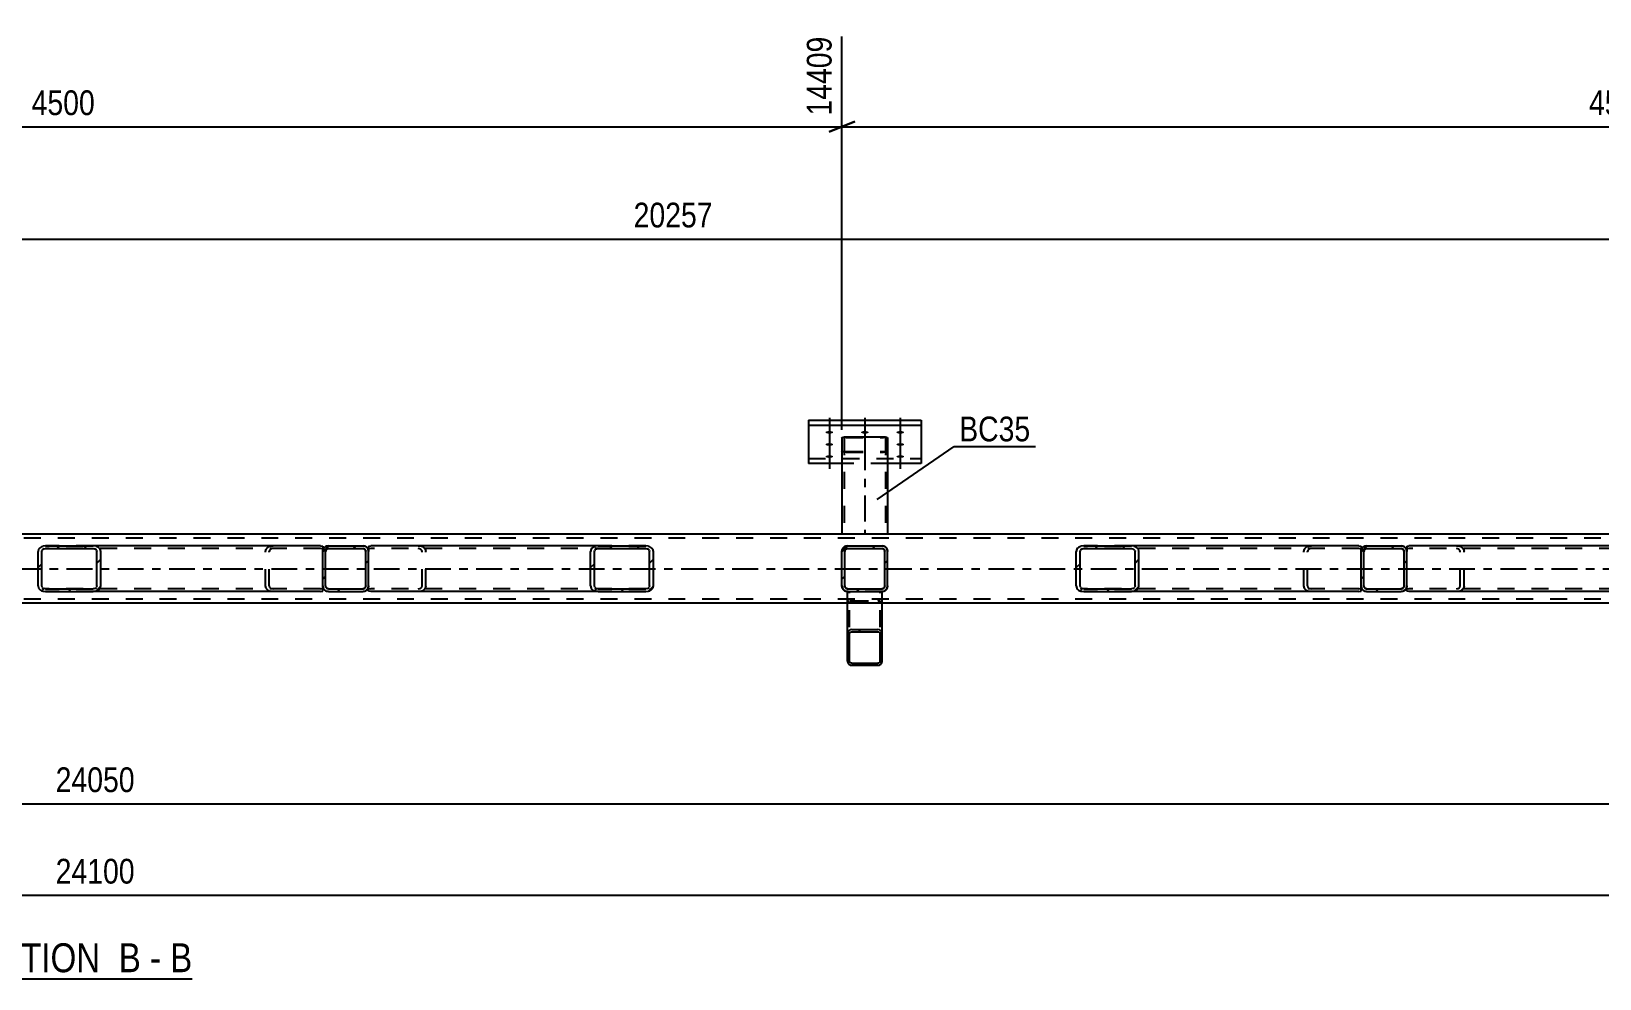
# Model space of a CAD drawing. Header units: millimetres. Extents: x -400 to 789, y -648 to 193.
# Drawn here: x 164.6 to 345.9, y -292.8 to -183.2 of the extents above; entities that cross this region are included whole.
import ezdxf

# ---------------------------------------------------------------- set-up
doc = ezdxf.new("R2010")
doc.units = ezdxf.units.MM
doc.linetypes.add('DXK_LINE_DOT2', pattern=[3.9198, 1.9599, -1.9599])
doc.linetypes.add('DXK_LINE_DOT3', pattern=[5.9187, 2.979, -0.9799, 0.9799, -0.9799])
doc.styles.add('Arial Narrow', font='ARIALN.TTF', dxfattribs={"height": 0.2})

# ---------------------------------------------------------------- blocks, each defined once
blk = doc.blocks.new('Unknown-392021936-13 - 4046')
at = {"color": 6, "linetype": 'Continuous'}
blk.add_line((155.56, -292.77), (183.2, -292.77), dxfattribs=at)
at = {"color": 0, "linetype": 'Continuous'}
for points in [[(173.66, -292.02), (173.66, -288.52), (155.56, -288.52), (155.56, -292.02)], [(177.27, -292.02), (177.27, -288.52), (174.71, -288.52), (174.71, -292.02)], [(179.6, -292.02), (179.6, -288.52), (178.32, -288.52), (178.32, -292.02)], [(183.2, -292.02), (183.2, -288.52), (180.65, -288.52), (180.65, -292.02)]]:
    blk.add_wipeout(points, dxfattribs=at)
at = {"color": 7, "linetype": 'Continuous', "style": 'Arial Narrow'}
for s, p in [('SECTION ', (155.56, -292.02)), ('B', (174.71, -292.02)), ('B', (180.65, -292.02)), ('-', (178.32, -292.02))]:
    blk.add_text(s, height=3.34, dxfattribs=at).set_placement(p)
blk = doc.blocks.new('Part-392021936-4125 - 4046')
at = {"color": 2, "linetype": 'Continuous'}
for p, q in [((639.13, -241.35), (-287.06, -241.35)), ((258.94, -249.35), (82.94, -249.35)), ((438.94, -249.35), (262.94, -249.35))]:
    blk.add_line(p, q, dxfattribs=at)
at = {"color": 7, "linetype": 'DXK_LINE_DOT2'}
for p, q in [((643.93, -241.83), (-287.06, -241.83)), ((643.93, -248.87), (-287.06, -248.87)), ((643.93, -249.35), (-161.06, -249.35)), ((262.94, -249.35), (258.94, -249.35))]:
    blk.add_line(p, q, dxfattribs=at)
at = {"color": 7, "linetype": 'DXK_LINE_DOT3'}
blk.add_line((-287.06, -245.35), (643.93, -245.35), dxfattribs=at)
blk = doc.blocks.new('Part-392021936-4063 - 4046')
at = {"linetype": 'Continuous'}
h = blk.add_hatch(dxfattribs=at)
h.set_pattern_fill('', scale=0.7, style=0, pattern_type=0)
h.set_pattern_definition([(45, (292.0821, -247.9456), (-1.57154, 1.57154), [])])
h.paths.add_polyline_path([(291.75, -247.99), (292.08, -247.95), (292.37, -247.81), (292.56, -247.6), (292.62, -247.35), (292.62, -243.35), (292.56, -243.11), (292.37, -242.9), (292.08, -242.76), (291.75, -242.71), (286.25, -242.71), (285.92, -242.76), (285.63, -242.9), (285.44, -243.11), (285.38, -243.35), (285.38, -247.35), (285.44, -247.6), (285.63, -247.81), (285.92, -247.95), (286.25, -247.99)])
h.paths.add_polyline_path([(286.09, -247.65), (285.94, -247.58), (285.85, -247.48), (285.82, -247.35), (285.82, -243.35), (285.85, -243.23), (285.94, -243.13), (286.09, -243.06), (286.25, -243.03), (291.75, -243.03), (291.91, -243.06), (292.06, -243.13), (292.15, -243.23), (292.19, -243.35), (292.19, -247.35), (292.15, -247.48), (292.06, -247.58), (291.91, -247.65), (291.75, -247.67), (286.25, -247.67)])
at = {"color": 2, "linetype": 'Continuous'}
for p, q in [((286.25, -242.71), (285.92, -242.76)), ((286.25, -242.71), (291.75, -242.71)), ((318.04, -242.71), (291.75, -242.71)), ((292.08, -242.76), (291.75, -242.71)), ((318.04, -242.71), (318.3, -242.75)), ((318.3, -242.75), (318.3, -242.76)), ((318.3, -242.76), (318.3, -242.9)), ((285.44, -243.11), (285.38, -243.35)), ((285.38, -247.35), (285.38, -243.35)), ((285.82, -243.35), (285.85, -243.23)), ((285.82, -247.35), (285.82, -243.35)), ((286.09, -243.06), (286.25, -243.03)), ((286.25, -243.03), (291.75, -243.03)), ((291.75, -243.03), (291.91, -243.06)), ((292.15, -243.23), (292.19, -243.35)), ((292.19, -247.35), (292.19, -243.35)), ((292.62, -243.35), (292.56, -243.11)), ((292.62, -247.35), (292.62, -243.35)), ((318.3, -242.9), (318.3, -243.35)), ((285.38, -247.35), (285.44, -247.6)), ((285.85, -247.48), (285.82, -247.35)), ((285.92, -247.95), (286.25, -247.99)), ((286.25, -247.67), (286.09, -247.65)), ((286.25, -247.67), (291.75, -247.67)), ((286.25, -247.99), (291.75, -247.99)), ((291.91, -247.65), (291.75, -247.67)), ((291.75, -247.99), (292.08, -247.95)), ((318.04, -247.99), (291.75, -247.99)), ((292.19, -247.35), (292.15, -247.48)), ((292.56, -247.6), (292.62, -247.35)), ((318.04, -247.99), (318.3, -247.96)), ((318.3, -247.96), (318.3, -247.35))]:
    blk.add_line(p, q, dxfattribs=at)
at = {"color": 7, "linetype": 'DXK_LINE_DOT2'}
for p, q in [((291.75, -242.71), (286.25, -242.71)), ((312.21, -242.76), (312.55, -242.71)), ((318.3, -242.75), (318.3, -242.75)), ((318.04, -243.03), (286.25, -243.03)), ((311.67, -243.35), (311.74, -243.11)), ((311.67, -247.35), (311.67, -243.35)), ((312.14, -243.23), (312.11, -243.35)), ((312.11, -247.35), (312.11, -243.35)), ((312.55, -243.03), (312.38, -243.06)), ((318.21, -243.06), (318.04, -243.03)), ((318.3, -243.1), (318.21, -243.06)), ((318.3, -242.9), (318.3, -243.1)), ((318.3, -247.35), (318.3, -243.11)), ((318.04, -247.67), (286.25, -247.67)), ((291.75, -247.99), (286.25, -247.99)), ((311.74, -247.6), (311.67, -247.35)), ((312.11, -247.35), (312.14, -247.48)), ((312.55, -247.99), (312.21, -247.95)), ((312.38, -247.65), (312.55, -247.67)), ((318.04, -247.67), (318.21, -247.65)), ((318.21, -247.65), (318.3, -247.61))]:
    blk.add_line(p, q, dxfattribs=at)
at = {"color": 2, "linetype": 'Continuous'}
for centre, radius, start, end in [((286.12, -243.54), 0.802, 104.5548, 147.5897), ((291.88, -243.54), 0.802, 32.4103, 75.4452), ((286.19, -243.45), 0.401, 104.5548, 147.5897), ((291.81, -243.45), 0.401, 32.4103, 75.4452), ((286.12, -247.17), 0.802, 212.4103, 255.4452), ((286.19, -247.26), 0.401, 212.4103, 255.4452), ((291.81, -247.26), 0.401, 284.5548, 327.5897), ((291.88, -247.17), 0.802, 284.5548, 327.5897)]:
    blk.add_arc(centre, radius, start, end, dxfattribs=at)
at = {"color": 7, "linetype": 'DXK_LINE_DOT2'}
for centre, radius, start, end in [((312.41, -243.54), 0.802, 104.5548, 147.5897), ((312.48, -243.45), 0.401, 104.5548, 147.5897), ((312.41, -247.17), 0.802, 212.4103, 255.4452), ((312.48, -247.26), 0.401, 212.4103, 255.4452)]:
    blk.add_arc(centre, radius, start, end, dxfattribs=at)
blk = doc.blocks.new('Part-392021936-4060 - 4046')
at = {"color": 2, "linetype": 'Continuous'}
for p, q in [((254.44, -228.16), (267.44, -228.16)), ((254.44, -228.16), (254.44, -233.2)), ((267.44, -228.16), (267.44, -233.2)), ((254.44, -228.76), (267.44, -228.76)), ((258.3, -233.2), (254.44, -233.2)), ((267.44, -233.2), (263.58, -233.2))]:
    blk.add_line(p, q, dxfattribs=at)
at = {"color": 7, "linetype": 'DXK_LINE_DOT2'}
for p, q in [((254.44, -232.6), (267.44, -232.6)), ((263.58, -233.2), (258.3, -233.2))]:
    blk.add_line(p, q, dxfattribs=at)
blk = doc.blocks.new('Part-392021936-4065 - 4046')
at = {"linetype": 'Continuous'}
h = blk.add_hatch(dxfattribs=at)
h.set_pattern_fill('', scale=0.7, style=0, pattern_type=0)
h.set_pattern_definition([(45, (172.083, -247.9456), (-1.57154, 1.57154), [])])
h.paths.add_polyline_path([(171.75, -247.99), (172.08, -247.95), (172.37, -247.81), (172.56, -247.6), (172.63, -247.35), (172.63, -243.35), (172.56, -243.11), (172.37, -242.9), (172.08, -242.76), (171.75, -242.71), (166.26, -242.71), (165.92, -242.76), (165.63, -242.9), (165.44, -243.11), (165.38, -243.35), (165.38, -247.35), (165.44, -247.6), (165.63, -247.81), (165.92, -247.95), (166.26, -247.99)])
h.paths.add_polyline_path([(166.09, -247.65), (165.95, -247.58), (165.85, -247.48), (165.82, -247.35), (165.82, -243.35), (165.85, -243.23), (165.95, -243.13), (166.09, -243.06), (166.26, -243.03), (171.75, -243.03), (171.91, -243.06), (172.06, -243.13), (172.15, -243.23), (172.19, -243.35), (172.19, -247.35), (172.15, -247.48), (172.06, -247.58), (171.91, -247.65), (171.75, -247.67), (166.26, -247.67)])
at = {"color": 2, "linetype": 'Continuous'}
for p, q in [((166.26, -242.71), (165.92, -242.76)), ((166.26, -242.71), (171.75, -242.71)), ((198.04, -242.71), (171.75, -242.71)), ((172.08, -242.76), (171.75, -242.71)), ((198.04, -242.71), (198.3, -242.75)), ((198.3, -242.75), (198.3, -242.76)), ((198.3, -242.76), (198.3, -242.9)), ((165.44, -243.11), (165.38, -243.35)), ((165.38, -247.35), (165.38, -243.35)), ((165.82, -243.35), (165.85, -243.23)), ((165.82, -247.35), (165.82, -243.35)), ((166.09, -243.06), (166.26, -243.03)), ((166.26, -243.03), (171.75, -243.03)), ((171.75, -243.03), (171.91, -243.06)), ((172.15, -243.23), (172.19, -243.35)), ((172.19, -247.35), (172.19, -243.35)), ((172.63, -243.35), (172.56, -243.11)), ((172.63, -247.35), (172.63, -243.35)), ((198.3, -242.9), (198.3, -243.35)), ((165.38, -247.35), (165.44, -247.6)), ((165.85, -247.48), (165.82, -247.35)), ((165.92, -247.95), (166.26, -247.99)), ((166.26, -247.67), (166.09, -247.65)), ((166.26, -247.67), (171.75, -247.67)), ((166.26, -247.99), (171.75, -247.99)), ((171.91, -247.65), (171.75, -247.67)), ((171.75, -247.99), (172.08, -247.95)), ((198.04, -247.99), (171.75, -247.99)), ((172.19, -247.35), (172.15, -247.48)), ((172.56, -247.6), (172.63, -247.35)), ((198.04, -247.99), (198.3, -247.96)), ((198.3, -247.96), (198.3, -247.35))]:
    blk.add_line(p, q, dxfattribs=at)
at = {"color": 7, "linetype": 'DXK_LINE_DOT2'}
for p, q in [((171.75, -242.71), (166.26, -242.71)), ((192.21, -242.76), (192.55, -242.71)), ((198.3, -242.75), (198.3, -242.75)), ((198.04, -243.03), (166.26, -243.03)), ((191.67, -243.35), (191.74, -243.11)), ((191.67, -247.35), (191.67, -243.35)), ((192.14, -243.23), (192.11, -243.35)), ((192.11, -247.35), (192.11, -243.35)), ((192.55, -243.03), (192.38, -243.06)), ((198.21, -243.06), (198.04, -243.03)), ((198.3, -243.1), (198.21, -243.06)), ((198.3, -242.9), (198.3, -243.1)), ((198.3, -247.35), (198.3, -243.11)), ((198.04, -247.67), (166.26, -247.67)), ((171.75, -247.99), (166.26, -247.99)), ((191.74, -247.6), (191.67, -247.35)), ((192.11, -247.35), (192.14, -247.48)), ((192.55, -247.99), (192.21, -247.95)), ((192.38, -247.65), (192.55, -247.67)), ((198.04, -247.67), (198.21, -247.65)), ((198.21, -247.65), (198.3, -247.61))]:
    blk.add_line(p, q, dxfattribs=at)
at = {"color": 2, "linetype": 'Continuous'}
for centre, radius, start, end in [((166.12, -243.54), 0.802, 104.5547, 147.5895), ((171.88, -243.54), 0.802, 32.4105, 75.4453), ((166.19, -243.45), 0.401, 104.5547, 147.5895), ((171.81, -243.45), 0.401, 32.4105, 75.4453), ((166.12, -247.17), 0.802, 212.4105, 255.4453), ((166.19, -247.26), 0.401, 212.4105, 255.4453), ((171.81, -247.26), 0.401, 284.5547, 327.5895), ((171.88, -247.17), 0.802, 284.5547, 327.5895)]:
    blk.add_arc(centre, radius, start, end, dxfattribs=at)
at = {"color": 7, "linetype": 'DXK_LINE_DOT2'}
for centre, radius, start, end in [((192.41, -243.54), 0.802, 104.5547, 147.5895), ((192.48, -243.45), 0.401, 104.5547, 147.5895), ((192.41, -247.17), 0.802, 212.4105, 255.4453), ((192.48, -247.26), 0.401, 212.4105, 255.4453)]:
    blk.add_arc(centre, radius, start, end, dxfattribs=at)
blk = doc.blocks.new('Part-392021936-4096 - 4046')
at = {"linetype": 'Continuous'}
h = blk.add_hatch(dxfattribs=at)
h.set_pattern_fill('', scale=0.7, style=0, pattern_type=0)
h.set_pattern_definition([(45, (235.9546, -247.9456), (-1.57154, 1.57154), [])])
h.paths.add_polyline_path([(235.62, -247.99), (235.95, -247.95), (236.24, -247.81), (236.43, -247.6), (236.5, -247.35), (236.5, -243.35), (236.43, -243.11), (236.24, -242.9), (235.95, -242.76), (235.62, -242.71), (230.13, -242.71), (229.79, -242.76), (229.51, -242.9), (229.32, -243.11), (229.25, -243.35), (229.25, -247.35), (229.32, -247.6), (229.51, -247.81), (229.79, -247.95), (230.13, -247.99)])
h.paths.add_polyline_path([(229.96, -247.65), (229.82, -247.58), (229.72, -247.48), (229.69, -247.35), (229.69, -243.35), (229.72, -243.23), (229.82, -243.13), (229.96, -243.06), (230.13, -243.03), (235.62, -243.03), (235.79, -243.06), (235.93, -243.13), (236.02, -243.23), (236.06, -243.35), (236.06, -247.35), (236.02, -247.48), (235.93, -247.58), (235.79, -247.65), (235.62, -247.67), (230.13, -247.67)])
at = {"color": 2, "linetype": 'Continuous'}
for p, q in [((203.58, -242.75), (203.83, -242.71)), ((203.58, -242.75), (203.58, -243.35)), ((230.13, -242.71), (203.83, -242.71)), ((230.13, -242.71), (229.79, -242.76)), ((230.13, -242.71), (235.62, -242.71)), ((235.95, -242.76), (235.62, -242.71)), ((229.32, -243.11), (229.25, -243.35)), ((229.25, -247.35), (229.25, -243.35)), ((229.69, -243.35), (229.72, -243.23)), ((229.69, -247.35), (229.69, -243.35)), ((229.96, -243.06), (230.13, -243.03)), ((230.13, -243.03), (235.62, -243.03)), ((235.62, -243.03), (235.79, -243.06)), ((236.02, -243.23), (236.06, -243.35)), ((236.06, -247.35), (236.06, -243.35)), ((236.5, -243.35), (236.43, -243.11)), ((236.5, -247.35), (236.5, -243.35)), ((203.58, -247.95), (203.58, -247.35)), ((203.58, -247.96), (203.58, -247.95)), ((203.83, -247.99), (203.58, -247.96)), ((230.13, -247.99), (203.83, -247.99)), ((229.25, -247.35), (229.32, -247.6)), ((229.72, -247.48), (229.69, -247.35)), ((229.79, -247.95), (230.13, -247.99)), ((230.13, -247.67), (229.96, -247.65)), ((230.13, -247.67), (235.62, -247.67)), ((230.13, -247.99), (235.62, -247.99)), ((235.79, -247.65), (235.62, -247.67)), ((235.62, -247.99), (235.95, -247.95)), ((236.06, -247.35), (236.02, -247.48)), ((236.43, -247.6), (236.5, -247.35))]:
    blk.add_line(p, q, dxfattribs=at)
at = {"color": 7, "linetype": 'DXK_LINE_DOT2'}
for p, q in [((203.58, -242.75), (203.58, -243.1)), ((209.33, -242.71), (209.66, -242.76)), ((235.62, -242.71), (230.13, -242.71)), ((203.67, -243.06), (203.58, -243.1)), ((203.58, -247.81), (203.58, -243.35)), ((203.83, -243.03), (203.67, -243.06)), ((235.62, -243.03), (203.83, -243.03)), ((209.49, -243.06), (209.33, -243.03)), ((209.76, -243.35), (209.73, -243.23)), ((209.76, -247.35), (209.76, -243.35)), ((210.14, -243.11), (210.2, -243.35)), ((210.2, -247.35), (210.2, -243.35)), ((203.58, -247.61), (203.67, -247.65)), ((203.67, -247.65), (203.83, -247.67)), ((235.62, -247.67), (203.83, -247.67)), ((209.33, -247.67), (209.49, -247.65)), ((209.66, -247.95), (209.33, -247.99)), ((209.73, -247.48), (209.76, -247.35)), ((210.2, -247.35), (210.14, -247.6)), ((235.62, -247.99), (230.13, -247.99))]:
    blk.add_line(p, q, dxfattribs=at)
for centre, radius, start, end in [((209.46, -243.54), 0.802, 32.4103, 75.4452), ((209.39, -243.45), 0.401, 32.4103, 75.4452), ((209.39, -247.26), 0.401, 284.5548, 327.5897), ((209.46, -247.17), 0.802, 284.5548, 327.5897)]:
    blk.add_arc(centre, radius, start, end, dxfattribs=at)
at = {"color": 2, "linetype": 'Continuous'}
for centre, radius, start, end in [((229.99, -243.54), 0.802, 104.5548, 147.5897), ((235.75, -243.54), 0.802, 32.4103, 75.4452), ((230.06, -243.45), 0.401, 104.5548, 147.5897), ((235.69, -243.45), 0.401, 32.4103, 75.4452), ((229.99, -247.17), 0.802, 212.4103, 255.4452), ((230.06, -247.26), 0.401, 212.4103, 255.4452), ((235.69, -247.26), 0.401, 284.5548, 327.5897), ((235.75, -247.17), 0.802, 284.5548, 327.5897)]:
    blk.add_arc(centre, radius, start, end, dxfattribs=at)
blk = doc.blocks.new('Part-392021936-4098 - 4046')
at = {"linetype": 'Continuous'}
h = blk.add_hatch(dxfattribs=at)
h.set_pattern_fill('', scale=0.7, style=0, pattern_type=0)
h.set_pattern_definition([(45, (355.9536, -247.9456), (-1.57154, 1.57154), [])])
h.paths.add_polyline_path([(355.62, -247.99), (355.95, -247.95), (356.24, -247.81), (356.43, -247.6), (356.5, -247.35), (356.5, -243.35), (356.43, -243.11), (356.24, -242.9), (355.95, -242.76), (355.62, -242.71), (350.13, -242.71), (349.79, -242.76), (349.51, -242.9), (349.31, -243.11), (349.25, -243.35), (349.25, -247.35), (349.31, -247.6), (349.51, -247.81), (349.79, -247.95), (350.13, -247.99)])
h.paths.add_polyline_path([(349.96, -247.65), (349.82, -247.58), (349.72, -247.48), (349.69, -247.35), (349.69, -243.35), (349.72, -243.23), (349.82, -243.13), (349.96, -243.06), (350.13, -243.03), (355.62, -243.03), (355.79, -243.06), (355.93, -243.13), (356.02, -243.23), (356.06, -243.35), (356.06, -247.35), (356.02, -247.48), (355.93, -247.58), (355.79, -247.65), (355.62, -247.67), (350.13, -247.67)])
at = {"color": 2, "linetype": 'Continuous'}
for p, q in [((323.58, -242.75), (323.83, -242.71)), ((323.58, -242.75), (323.58, -243.35)), ((350.13, -242.71), (323.83, -242.71)), ((350.13, -242.71), (349.79, -242.76)), ((350.13, -242.71), (355.62, -242.71)), ((355.95, -242.76), (355.62, -242.71)), ((349.31, -243.11), (349.25, -243.35)), ((349.25, -247.35), (349.25, -243.35)), ((349.69, -243.35), (349.72, -243.23)), ((349.69, -247.35), (349.69, -243.35)), ((349.96, -243.06), (350.13, -243.03)), ((350.13, -243.03), (355.62, -243.03)), ((355.62, -243.03), (355.79, -243.06)), ((356.02, -243.23), (356.06, -243.35)), ((356.06, -247.35), (356.06, -243.35)), ((356.5, -243.35), (356.43, -243.11)), ((356.5, -247.35), (356.5, -243.35)), ((323.58, -247.95), (323.58, -247.35)), ((323.58, -247.96), (323.58, -247.95)), ((323.83, -247.99), (323.58, -247.96)), ((350.13, -247.99), (323.83, -247.99)), ((349.25, -247.35), (349.31, -247.6)), ((349.72, -247.48), (349.69, -247.35)), ((349.79, -247.95), (350.13, -247.99)), ((350.13, -247.67), (349.96, -247.65)), ((350.13, -247.67), (355.62, -247.67)), ((350.13, -247.99), (355.62, -247.99)), ((355.79, -247.65), (355.62, -247.67)), ((355.62, -247.99), (355.95, -247.95)), ((356.06, -247.35), (356.02, -247.48)), ((356.43, -247.6), (356.5, -247.35))]:
    blk.add_line(p, q, dxfattribs=at)
at = {"color": 7, "linetype": 'DXK_LINE_DOT2'}
for p, q in [((323.58, -242.75), (323.58, -243.1)), ((329.32, -242.71), (329.66, -242.76)), ((355.62, -242.71), (350.13, -242.71)), ((323.67, -243.06), (323.58, -243.1)), ((323.58, -247.81), (323.58, -243.35)), ((323.83, -243.03), (323.67, -243.06)), ((355.62, -243.03), (323.83, -243.03)), ((329.49, -243.06), (329.32, -243.03)), ((329.76, -243.35), (329.73, -243.23)), ((329.76, -247.35), (329.76, -243.35)), ((330.14, -243.11), (330.2, -243.35)), ((330.2, -247.35), (330.2, -243.35)), ((323.58, -247.61), (323.67, -247.65)), ((323.67, -247.65), (323.83, -247.67)), ((355.62, -247.67), (323.83, -247.67)), ((329.32, -247.67), (329.49, -247.65)), ((329.66, -247.95), (329.32, -247.99)), ((329.73, -247.48), (329.76, -247.35)), ((330.2, -247.35), (330.14, -247.6)), ((355.62, -247.99), (350.13, -247.99))]:
    blk.add_line(p, q, dxfattribs=at)
for centre, radius, start, end in [((329.46, -243.54), 0.802, 32.4104, 75.4452), ((329.39, -243.45), 0.401, 32.4104, 75.4452), ((329.39, -247.26), 0.401, 284.5548, 327.5896), ((329.46, -247.17), 0.802, 284.5548, 327.5896)]:
    blk.add_arc(centre, radius, start, end, dxfattribs=at)
at = {"color": 2, "linetype": 'Continuous'}
for centre, radius, start, end in [((349.99, -243.54), 0.802, 104.5548, 147.5896), ((355.75, -243.54), 0.802, 32.4104, 75.4452), ((350.06, -243.45), 0.401, 104.5548, 147.5896), ((355.68, -243.45), 0.401, 32.4104, 75.4452), ((349.99, -247.17), 0.802, 212.4104, 255.4452), ((350.06, -247.26), 0.401, 212.4104, 255.4452), ((355.68, -247.26), 0.401, 284.5548, 327.5896), ((355.75, -247.17), 0.802, 284.5548, 327.5896)]:
    blk.add_arc(centre, radius, start, end, dxfattribs=at)
blk = doc.blocks.new('Part-392021936-4111 - 4046')
at = {"linetype": 'Continuous'}
h = blk.add_hatch(dxfattribs=at)
h.set_pattern_fill('', scale=0.7, style=0, pattern_type=0)
h.set_pattern_definition([(45, (263.1842, -247.9456), (-1.57154, 1.57154), [])])
h.paths.add_polyline_path([(262.94, -247.99), (263.18, -247.95), (263.39, -247.81), (263.53, -247.6), (263.58, -247.35), (263.58, -243.35), (263.53, -243.11), (263.39, -242.9), (263.18, -242.76), (262.94, -242.71), (258.94, -242.71), (258.69, -242.76), (258.49, -242.9), (258.35, -243.11), (258.3, -243.35), (258.3, -247.35), (258.35, -247.6), (258.49, -247.81), (258.69, -247.95), (258.94, -247.99)])
h.paths.add_polyline_path([(258.82, -247.65), (258.71, -247.58), (258.64, -247.48), (258.62, -247.35), (258.62, -243.35), (258.64, -243.23), (258.71, -243.13), (258.82, -243.06), (258.94, -243.03), (262.94, -243.03), (263.06, -243.06), (263.17, -243.13), (263.23, -243.23), (263.26, -243.35), (263.26, -247.35), (263.23, -247.48), (263.17, -247.58), (263.06, -247.65), (262.94, -247.67), (258.94, -247.67)])
at = {"color": 7, "linetype": 'DXK_LINE_DOT2'}
for p, q in [((258.69, -242.76), (258.94, -242.71)), ((258.94, -242.71), (262.94, -242.71)), ((262.94, -242.71), (263.18, -242.76)), ((258.3, -243.35), (258.35, -243.11)), ((258.3, -247.35), (258.3, -243.35)), ((258.64, -243.23), (258.62, -243.35)), ((258.62, -247.35), (258.62, -243.35)), ((258.94, -243.03), (258.82, -243.06)), ((258.94, -243.03), (262.94, -243.03)), ((263.06, -243.06), (262.94, -243.03)), ((263.26, -243.35), (263.23, -243.23)), ((263.26, -247.35), (263.26, -243.35)), ((263.53, -243.11), (263.58, -243.35)), ((263.58, -247.35), (263.58, -243.35)), ((258.35, -247.6), (258.3, -247.35)), ((258.62, -247.35), (258.64, -247.48)), ((258.94, -247.99), (258.69, -247.95)), ((258.82, -247.65), (258.94, -247.67)), ((258.94, -247.67), (262.94, -247.67)), ((262.94, -247.99), (258.94, -247.99)), ((262.94, -247.67), (263.06, -247.65)), ((263.18, -247.95), (262.94, -247.99)), ((263.23, -247.48), (263.26, -247.35)), ((263.58, -247.35), (263.53, -247.6))]:
    blk.add_line(p, q, dxfattribs=at)
at = {"color": 2, "linetype": 'Continuous'}
for p, q in [((258.94, -242.71), (258.69, -242.76)), ((258.94, -242.71), (262.94, -242.71)), ((263.18, -242.76), (262.94, -242.71)), ((258.35, -243.11), (258.3, -243.35)), ((258.3, -247.35), (258.3, -243.35)), ((258.62, -243.35), (258.64, -243.23)), ((258.62, -247.35), (258.62, -243.35)), ((258.82, -243.06), (258.94, -243.03)), ((258.94, -243.03), (262.94, -243.03)), ((262.94, -243.03), (263.06, -243.06)), ((263.23, -243.23), (263.26, -243.35)), ((263.26, -247.35), (263.26, -243.35)), ((263.58, -243.35), (263.53, -243.11)), ((263.58, -247.35), (263.58, -243.35)), ((258.3, -247.35), (258.35, -247.6)), ((258.64, -247.48), (258.62, -247.35)), ((258.69, -247.95), (258.94, -247.99)), ((258.94, -247.67), (258.82, -247.65)), ((258.94, -247.67), (262.94, -247.67)), ((258.94, -247.99), (262.94, -247.99)), ((263.06, -247.65), (262.94, -247.67)), ((262.94, -247.99), (263.18, -247.95)), ((263.26, -247.35), (263.23, -247.48)), ((263.53, -247.6), (263.58, -247.35))]:
    blk.add_line(p, q, dxfattribs=at)
at = {"color": 7, "linetype": 'DXK_LINE_DOT2'}
for centre, radius, start, end in [((258.94, -243.35), 0.64, 112.5, 157.5), ((262.94, -243.35), 0.64, 22.5, 67.5), ((258.94, -243.35), 0.32, 112.5, 157.5), ((262.94, -243.35), 0.32, 22.5, 67.5), ((258.94, -247.35), 0.64, 202.5, 247.5), ((258.94, -247.35), 0.32, 202.5, 247.5), ((262.94, -247.35), 0.32, 292.5, 337.5), ((262.94, -247.35), 0.64, 292.5, 337.5)]:
    blk.add_arc(centre, radius, start, end, dxfattribs=at)
at = {"color": 2, "linetype": 'Continuous'}
for centre, radius, start, end in [((258.94, -243.35), 0.64, 112.5, 157.5), ((262.94, -243.35), 0.64, 22.5, 67.5), ((258.94, -243.35), 0.32, 112.5, 157.5), ((262.94, -243.35), 0.32, 22.5, 67.5), ((258.94, -247.35), 0.64, 202.5, 247.5), ((258.94, -247.35), 0.32, 202.5, 247.5), ((262.94, -247.35), 0.32, 292.5, 337.5), ((262.94, -247.35), 0.64, 292.5, 337.5)]:
    blk.add_arc(centre, radius, start, end, dxfattribs=at)
blk = doc.blocks.new('Part-392021936-4116 - 4046')
at = {"color": 2, "linetype": 'Continuous'}
for p, q in [((258.3, -230.24), (258.34, -230.18)), ((258.34, -230.18), (258.44, -230.13)), ((258.44, -230.13), (258.6, -230.09)), ((258.6, -230.09), (258.78, -230.08)), ((258.78, -230.08), (263.1, -230.08)), ((263.1, -230.08), (263.28, -230.09)), ((263.28, -230.09), (263.44, -230.13)), ((263.44, -230.13), (263.54, -230.18)), ((263.54, -230.18), (263.58, -230.24)), ((258.3, -230.24), (258.3, -241.35)), ((263.58, -230.24), (263.58, -241.35))]:
    blk.add_line(p, q, dxfattribs=at)
at = {"color": 7, "linetype": 'DXK_LINE_DOT2'}
for p, q in [((258.61, -230.18), (258.56, -230.21)), ((258.69, -230.17), (258.61, -230.18)), ((258.78, -230.16), (258.69, -230.17)), ((258.78, -230.16), (263.1, -230.16)), ((263.19, -230.17), (263.1, -230.16)), ((263.27, -230.18), (263.19, -230.17)), ((263.32, -230.21), (263.27, -230.18)), ((258.34, -231.78), (258.3, -231.72)), ((258.44, -231.84), (258.34, -231.78)), ((258.6, -231.87), (258.44, -231.84)), ((258.56, -230.21), (258.54, -230.24)), ((258.54, -230.24), (258.54, -241.35)), ((258.54, -231.72), (258.56, -231.75)), ((258.56, -231.75), (258.61, -231.78)), ((258.78, -231.88), (258.6, -231.87)), ((258.61, -231.78), (258.69, -231.8)), ((258.69, -231.8), (258.78, -231.8)), ((258.78, -231.8), (263.1, -231.8)), ((258.78, -231.88), (263.1, -231.88)), ((263.1, -231.8), (263.19, -231.8)), ((263.28, -231.87), (263.1, -231.88)), ((263.19, -231.8), (263.27, -231.78)), ((263.27, -231.78), (263.28, -231.77)), ((263.28, -231.77), (263.32, -231.75)), ((263.44, -231.84), (263.28, -231.87)), ((263.34, -230.24), (263.32, -230.21)), ((263.32, -231.75), (263.34, -231.72)), ((263.34, -230.24), (263.34, -241.35)), ((263.54, -231.78), (263.44, -231.84)), ((263.58, -231.72), (263.54, -231.78)), ((263.58, -241.35), (258.3, -241.35))]:
    blk.add_line(p, q, dxfattribs=at)
at = {"color": 7, "linetype": 'DXK_LINE_DOT3'}
blk.add_line((260.94, -230.98), (260.94, -241.35), dxfattribs=at)
blk = doc.blocks.new('Part-392021936-4136 - 4046')
at = {"linetype": 'Continuous'}
h = blk.add_hatch(dxfattribs=at)
h.set_pattern_fill('', scale=0.7, style=0, pattern_type=0)
h.set_pattern_definition([(45, (323.181, -247.9456), (-1.57154, 1.57154), [])])
h.paths.add_polyline_path([(322.94, -247.99), (323.18, -247.95), (323.39, -247.81), (323.53, -247.6), (323.58, -247.35), (323.58, -243.35), (323.53, -243.11), (323.39, -242.9), (323.18, -242.76), (322.94, -242.71), (318.94, -242.71), (318.69, -242.76), (318.48, -242.9), (318.34, -243.11), (318.3, -243.35), (318.3, -247.35), (318.34, -247.6), (318.48, -247.81), (318.69, -247.95), (318.94, -247.99)])
h.paths.add_polyline_path([(318.81, -247.65), (318.71, -247.58), (318.64, -247.48), (318.62, -247.35), (318.62, -243.35), (318.64, -243.23), (318.71, -243.13), (318.81, -243.06), (318.94, -243.03), (322.94, -243.03), (323.06, -243.06), (323.16, -243.13), (323.23, -243.23), (323.26, -243.35), (323.26, -247.35), (323.23, -247.48), (323.16, -247.58), (323.06, -247.65), (322.94, -247.67), (318.94, -247.67)])
at = {"color": 7, "linetype": 'DXK_LINE_DOT2'}
for p, q in [((318.69, -242.76), (318.94, -242.71)), ((318.94, -242.71), (322.94, -242.71)), ((322.94, -242.71), (323.18, -242.76)), ((318.3, -243.35), (318.34, -243.11)), ((318.3, -247.35), (318.3, -243.35)), ((318.64, -243.23), (318.62, -243.35)), ((318.62, -247.35), (318.62, -243.35)), ((318.94, -243.03), (318.81, -243.06)), ((318.94, -243.03), (322.94, -243.03)), ((323.06, -243.06), (322.94, -243.03)), ((323.26, -243.35), (323.23, -243.23)), ((323.26, -247.35), (323.26, -243.35)), ((323.53, -243.11), (323.58, -243.35)), ((323.58, -247.35), (323.58, -243.35)), ((318.34, -247.6), (318.3, -247.35)), ((318.62, -247.35), (318.64, -247.48)), ((318.94, -247.99), (318.69, -247.95)), ((318.81, -247.65), (318.94, -247.67)), ((318.94, -247.67), (322.94, -247.67)), ((318.94, -247.99), (322.94, -247.99)), ((322.94, -247.67), (323.06, -247.65)), ((323.18, -247.95), (322.94, -247.99)), ((323.23, -247.48), (323.26, -247.35)), ((323.58, -247.35), (323.53, -247.6))]:
    blk.add_line(p, q, dxfattribs=at)
at = {"color": 2, "linetype": 'Continuous'}
for p, q in [((318.94, -242.71), (318.69, -242.76)), ((318.94, -242.71), (322.94, -242.71)), ((323.18, -242.76), (322.94, -242.71)), ((318.34, -243.11), (318.3, -243.35)), ((318.3, -247.35), (318.3, -243.35)), ((318.62, -243.35), (318.64, -243.23)), ((318.62, -247.35), (318.62, -243.35)), ((318.81, -243.06), (318.94, -243.03)), ((318.94, -243.03), (322.94, -243.03)), ((322.94, -243.03), (323.06, -243.06)), ((323.23, -243.23), (323.26, -243.35)), ((323.26, -247.35), (323.26, -243.35)), ((323.58, -243.35), (323.53, -243.11)), ((323.58, -247.35), (323.58, -243.35)), ((318.3, -247.35), (318.34, -247.6)), ((318.64, -247.48), (318.62, -247.35)), ((318.69, -247.95), (318.94, -247.99)), ((318.94, -247.67), (318.81, -247.65)), ((318.94, -247.67), (322.94, -247.67)), ((318.94, -247.99), (322.94, -247.99)), ((323.06, -247.65), (322.94, -247.67)), ((322.94, -247.99), (323.18, -247.95)), ((323.26, -247.35), (323.23, -247.48)), ((323.53, -247.6), (323.58, -247.35))]:
    blk.add_line(p, q, dxfattribs=at)
at = {"color": 7, "linetype": 'DXK_LINE_DOT2'}
for centre, radius, start, end in [((318.94, -243.35), 0.64, 112.5, 157.5), ((322.94, -243.35), 0.64, 22.5, 67.5), ((318.94, -243.35), 0.32, 112.5, 157.5), ((322.94, -243.35), 0.32, 22.5, 67.5), ((318.94, -247.35), 0.64, 202.5, 247.5), ((318.94, -247.35), 0.32, 202.5, 247.5), ((322.94, -247.35), 0.32, 292.5, 337.5), ((322.94, -247.35), 0.64, 292.5, 337.5)]:
    blk.add_arc(centre, radius, start, end, dxfattribs=at)
at = {"color": 2, "linetype": 'Continuous'}
for centre, radius, start, end in [((318.94, -243.35), 0.64, 112.5, 157.5), ((322.94, -243.35), 0.64, 22.5, 67.5), ((318.94, -243.35), 0.32, 112.5, 157.5), ((322.94, -243.35), 0.32, 22.5, 67.5), ((318.94, -247.35), 0.64, 202.5, 247.5), ((318.94, -247.35), 0.32, 202.5, 247.5), ((322.94, -247.35), 0.32, 292.5, 337.5), ((322.94, -247.35), 0.64, 292.5, 337.5)]:
    blk.add_arc(centre, radius, start, end, dxfattribs=at)
blk = doc.blocks.new('Part-392021936-4275 - 4046')
at = {"linetype": 'Continuous'}
h = blk.add_hatch(dxfattribs=at)
h.set_pattern_fill('', scale=0.7, style=0, pattern_type=0)
h.set_pattern_definition([(45, (203.1822, -247.9456), (-1.57154, 1.57154), [])])
h.paths.add_polyline_path([(202.94, -247.99), (203.18, -247.95), (203.39, -247.81), (203.53, -247.6), (203.58, -247.35), (203.58, -243.35), (203.53, -243.11), (203.39, -242.9), (203.18, -242.76), (202.94, -242.71), (198.94, -242.71), (198.69, -242.76), (198.48, -242.9), (198.35, -243.11), (198.3, -243.35), (198.3, -247.35), (198.35, -247.6), (198.48, -247.81), (198.69, -247.95), (198.94, -247.99)])
h.paths.add_polyline_path([(198.81, -247.65), (198.71, -247.58), (198.64, -247.48), (198.62, -247.35), (198.62, -243.35), (198.64, -243.23), (198.71, -243.13), (198.81, -243.06), (198.94, -243.03), (202.94, -243.03), (203.06, -243.06), (203.16, -243.13), (203.23, -243.23), (203.26, -243.35), (203.26, -247.35), (203.23, -247.48), (203.16, -247.58), (203.06, -247.65), (202.94, -247.67), (198.94, -247.67)])
at = {"color": 7, "linetype": 'DXK_LINE_DOT2'}
for p, q in [((198.69, -242.76), (198.94, -242.71)), ((198.94, -242.71), (202.94, -242.71)), ((202.94, -242.71), (203.18, -242.76)), ((198.3, -243.35), (198.35, -243.11)), ((198.3, -247.35), (198.3, -243.35)), ((198.64, -243.23), (198.62, -243.35)), ((198.62, -247.35), (198.62, -243.35)), ((198.94, -243.03), (198.81, -243.06)), ((198.94, -243.03), (202.94, -243.03)), ((203.06, -243.06), (202.94, -243.03)), ((203.26, -243.35), (203.23, -243.23)), ((203.26, -247.35), (203.26, -243.35)), ((203.53, -243.11), (203.58, -243.35)), ((203.58, -247.35), (203.58, -243.35)), ((198.35, -247.6), (198.3, -247.35)), ((198.62, -247.35), (198.64, -247.48)), ((198.94, -247.99), (198.69, -247.95)), ((198.81, -247.65), (198.94, -247.67)), ((198.94, -247.67), (202.94, -247.67)), ((198.94, -247.99), (202.94, -247.99)), ((202.94, -247.67), (203.06, -247.65)), ((203.18, -247.95), (202.94, -247.99)), ((203.23, -247.48), (203.26, -247.35)), ((203.58, -247.35), (203.53, -247.6))]:
    blk.add_line(p, q, dxfattribs=at)
at = {"color": 2, "linetype": 'Continuous'}
for p, q in [((198.94, -242.71), (198.69, -242.76)), ((198.94, -242.71), (202.94, -242.71)), ((203.18, -242.76), (202.94, -242.71)), ((198.35, -243.11), (198.3, -243.35)), ((198.3, -247.35), (198.3, -243.35)), ((198.62, -243.35), (198.64, -243.23)), ((198.62, -247.35), (198.62, -243.35)), ((198.81, -243.06), (198.94, -243.03)), ((198.94, -243.03), (202.94, -243.03)), ((202.94, -243.03), (203.06, -243.06)), ((203.23, -243.23), (203.26, -243.35)), ((203.26, -247.35), (203.26, -243.35)), ((203.58, -243.35), (203.53, -243.11)), ((203.58, -247.35), (203.58, -243.35)), ((198.3, -247.35), (198.35, -247.6)), ((198.64, -247.48), (198.62, -247.35)), ((198.69, -247.95), (198.94, -247.99)), ((198.94, -247.67), (198.81, -247.65)), ((198.94, -247.67), (202.94, -247.67)), ((198.94, -247.99), (202.94, -247.99)), ((203.06, -247.65), (202.94, -247.67)), ((202.94, -247.99), (203.18, -247.95)), ((203.26, -247.35), (203.23, -247.48)), ((203.53, -247.6), (203.58, -247.35))]:
    blk.add_line(p, q, dxfattribs=at)
at = {"color": 7, "linetype": 'DXK_LINE_DOT2'}
for centre, radius, start, end in [((198.94, -243.35), 0.64, 112.5, 157.5), ((202.94, -243.35), 0.64, 22.5, 67.5), ((198.94, -243.35), 0.32, 112.5, 157.5), ((202.94, -243.35), 0.32, 22.5, 67.5), ((198.94, -247.35), 0.64, 202.5, 247.5), ((198.94, -247.35), 0.32, 202.5, 247.5), ((202.94, -247.35), 0.32, 292.5, 337.5), ((202.94, -247.35), 0.64, 292.5, 337.5)]:
    blk.add_arc(centre, radius, start, end, dxfattribs=at)
at = {"color": 2, "linetype": 'Continuous'}
for centre, radius, start, end in [((198.94, -243.35), 0.64, 112.5, 157.5), ((202.94, -243.35), 0.64, 22.5, 67.5), ((198.94, -243.35), 0.32, 112.5, 157.5), ((202.94, -243.35), 0.32, 22.5, 67.5), ((198.94, -247.35), 0.64, 202.5, 247.5), ((198.94, -247.35), 0.32, 202.5, 247.5), ((202.94, -247.35), 0.32, 292.5, 337.5), ((202.94, -247.35), 0.64, 292.5, 337.5)]:
    blk.add_arc(centre, radius, start, end, dxfattribs=at)
blk = doc.blocks.new('Bolt-392021936-4255 - 4046')
at = {"linetype": 'Continuous'}
for points in [[(256.84, -229.43), (256.93, -229.43), (257.02, -229.44), (257.1, -229.46), (257.17, -229.48), (257.22, -229.5), (257.26, -229.53), (257.28, -229.56), (257.28, -229.59), (257.26, -229.63), (257.22, -229.65), (257.17, -229.68), (257.1, -229.7), (257.02, -229.72), (256.93, -229.73), (256.84, -229.73), (256.75, -229.73), (256.66, -229.72), (256.58, -229.7), (256.51, -229.68), (256.46, -229.65), (256.42, -229.63), (256.4, -229.59), (256.4, -229.56), (256.42, -229.53), (256.46, -229.5), (256.51, -229.48), (256.58, -229.46), (256.66, -229.44), (256.75, -229.43)], [(260.94, -229.43), (261.03, -229.43), (261.12, -229.44), (261.2, -229.46), (261.27, -229.48), (261.32, -229.5), (261.36, -229.53), (261.38, -229.56), (261.38, -229.59), (261.36, -229.63), (261.32, -229.65), (261.27, -229.68), (261.2, -229.7), (261.12, -229.72), (261.03, -229.73), (260.94, -229.73), (260.85, -229.73), (260.76, -229.72), (260.68, -229.7), (260.61, -229.68), (260.56, -229.65), (260.52, -229.63), (260.5, -229.59), (260.5, -229.56), (260.52, -229.53), (260.56, -229.5), (260.61, -229.48), (260.68, -229.46), (260.76, -229.44), (260.85, -229.43)], [(265.04, -229.43), (265.13, -229.43), (265.22, -229.44), (265.3, -229.46), (265.37, -229.48), (265.42, -229.5), (265.46, -229.53), (265.48, -229.56), (265.48, -229.59), (265.46, -229.63), (265.42, -229.65), (265.37, -229.68), (265.3, -229.7), (265.22, -229.72), (265.13, -229.73), (265.04, -229.73), (264.95, -229.73), (264.86, -229.72), (264.78, -229.7), (264.71, -229.68), (264.66, -229.65), (264.62, -229.63), (264.6, -229.59), (264.6, -229.56), (264.62, -229.53), (264.66, -229.5), (264.71, -229.48), (264.78, -229.46), (264.86, -229.44), (264.95, -229.43)], [(256.84, -230.83), (256.93, -230.83), (257.02, -230.84), (257.1, -230.86), (257.17, -230.88), (257.22, -230.91), (257.26, -230.93), (257.28, -230.97), (257.28, -231), (257.26, -231.03), (257.22, -231.06), (257.17, -231.08), (257.1, -231.1), (257.02, -231.12), (256.93, -231.13), (256.84, -231.13), (256.75, -231.13), (256.66, -231.12), (256.58, -231.1), (256.51, -231.08), (256.46, -231.06), (256.42, -231.03), (256.4, -231), (256.4, -230.97), (256.42, -230.93), (256.46, -230.91), (256.51, -230.88), (256.58, -230.86), (256.66, -230.84), (256.75, -230.83)], [(265.04, -230.83), (265.13, -230.83), (265.22, -230.84), (265.3, -230.86), (265.37, -230.88), (265.42, -230.91), (265.46, -230.93), (265.48, -230.97), (265.48, -231), (265.46, -231.03), (265.42, -231.06), (265.37, -231.08), (265.3, -231.1), (265.22, -231.12), (265.13, -231.13), (265.04, -231.13), (264.95, -231.13), (264.86, -231.12), (264.78, -231.1), (264.71, -231.08), (264.66, -231.06), (264.62, -231.03), (264.6, -231), (264.6, -230.97), (264.62, -230.93), (264.66, -230.91), (264.71, -230.88), (264.78, -230.86), (264.86, -230.84), (264.95, -230.83)], [(256.84, -232.23), (256.93, -232.24), (257.02, -232.25), (257.1, -232.26), (257.17, -232.28), (257.22, -232.31), (257.26, -232.34), (257.28, -232.37), (257.28, -232.4), (257.26, -232.43), (257.22, -232.46), (257.17, -232.48), (257.1, -232.51), (257.02, -232.52), (256.93, -232.53), (256.84, -232.53), (256.75, -232.53), (256.66, -232.52), (256.58, -232.51), (256.51, -232.48), (256.46, -232.46), (256.42, -232.43), (256.4, -232.4), (256.4, -232.37), (256.42, -232.34), (256.46, -232.31), (256.51, -232.28), (256.58, -232.26), (256.66, -232.25), (256.75, -232.24)], [(265.04, -232.23), (265.13, -232.24), (265.22, -232.25), (265.3, -232.26), (265.37, -232.28), (265.42, -232.31), (265.46, -232.34), (265.48, -232.37), (265.48, -232.4), (265.46, -232.43), (265.42, -232.46), (265.37, -232.48), (265.3, -232.51), (265.22, -232.52), (265.13, -232.53), (265.04, -232.53), (264.95, -232.53), (264.86, -232.52), (264.78, -232.51), (264.71, -232.48), (264.66, -232.46), (264.62, -232.43), (264.6, -232.4), (264.6, -232.37), (264.62, -232.34), (264.66, -232.31), (264.71, -232.28), (264.78, -232.26), (264.86, -232.25), (264.95, -232.24)]]:
    blk.add_hatch(color=1, dxfattribs=at).paths.add_polyline_path(points)
at = {"color": 1, "linetype": 'Continuous'}
for p, q in [((256.84, -227.89), (256.84, -231.01)), ((260.94, -227.89), (260.94, -231.01)), ((265.04, -227.89), (265.04, -231.01)), ((256.84, -229.29), (256.84, -232.41)), ((265.04, -229.29), (265.04, -232.41)), ((256.84, -230.69), (256.84, -233.81)), ((265.04, -230.69), (265.04, -233.81))]:
    blk.add_line(p, q, dxfattribs=at)
at = {"color": 1, "linetype": 'DXK_LINE_DOT2'}
blk.add_line((260.94, -230.69), (260.94, -233.81), dxfattribs=at)
blk = doc.blocks.new('Part-392021936-24921 - 4046')
at = {"linetype": 'Continuous'}
h = blk.add_hatch(dxfattribs=at)
h.set_pattern_fill('', scale=0.7, style=0, pattern_type=0)
h.set_pattern_definition([(45, (262.6388, -256.4856), (-1.57154, 1.57154), [])])
h.paths.add_polyline_path([(262.46, -256.52), (262.64, -256.49), (262.79, -256.38), (262.9, -256.22), (262.94, -256.03), (262.94, -252.89), (262.9, -252.7), (262.79, -252.54), (262.64, -252.43), (262.46, -252.39), (259.42, -252.39), (259.23, -252.43), (259.08, -252.54), (258.97, -252.7), (258.94, -252.89), (258.94, -256.03), (258.97, -256.22), (259.08, -256.38), (259.23, -256.49), (259.42, -256.52)])
h.paths.add_polyline_path([(259.32, -256.26), (259.25, -256.2), (259.19, -256.12), (259.18, -256.03), (259.18, -252.89), (259.19, -252.79), (259.25, -252.71), (259.32, -252.66), (259.42, -252.64), (262.46, -252.64), (262.55, -252.66), (262.62, -252.71), (262.68, -252.79), (262.7, -252.89), (262.7, -256.03), (262.68, -256.12), (262.62, -256.2), (262.55, -256.26), (262.46, -256.28), (259.42, -256.28)])
at = {"color": 2, "linetype": 'Continuous'}
for p, q in [((258.94, -252.89), (258.94, -247.99)), ((262.94, -252.89), (262.94, -247.99)), ((258.97, -252.7), (258.94, -252.89)), ((258.94, -256.03), (258.94, -252.89)), ((259.18, -252.89), (259.19, -252.79)), ((259.18, -256.03), (259.18, -252.89)), ((259.19, -252.79), (259.25, -252.71)), ((259.42, -252.39), (259.23, -252.43)), ((259.25, -252.71), (259.32, -252.66)), ((259.32, -252.66), (259.42, -252.64)), ((259.42, -252.39), (262.46, -252.39)), ((259.42, -252.64), (262.46, -252.64)), ((262.64, -252.43), (262.46, -252.39)), ((262.46, -252.64), (262.55, -252.66)), ((262.55, -252.66), (262.62, -252.71)), ((262.62, -252.71), (262.68, -252.79)), ((262.68, -252.79), (262.7, -252.89)), ((262.7, -256.03), (262.7, -252.89)), ((262.94, -252.89), (262.9, -252.7)), ((262.94, -256.03), (262.94, -252.89)), ((258.94, -256.03), (258.97, -256.22)), ((259.19, -256.12), (259.18, -256.03)), ((259.25, -256.2), (259.19, -256.12)), ((259.23, -256.49), (259.42, -256.52)), ((259.32, -256.26), (259.25, -256.2)), ((259.42, -256.28), (259.32, -256.26)), ((259.42, -256.28), (262.46, -256.28)), ((259.42, -256.52), (262.46, -256.52)), ((262.55, -256.26), (262.46, -256.28)), ((262.46, -256.52), (262.64, -256.49)), ((262.62, -256.2), (262.55, -256.26)), ((262.68, -256.12), (262.62, -256.2)), ((262.7, -256.03), (262.68, -256.12)), ((262.9, -256.22), (262.94, -256.03))]:
    blk.add_line(p, q, dxfattribs=at)
at = {"color": 7, "linetype": 'DXK_LINE_DOT2'}
for p, q in [((262.94, -247.99), (258.94, -247.99)), ((259.18, -256.03), (259.18, -247.99)), ((262.7, -256.03), (262.7, -247.99)), ((262.94, -247.99), (262.94, -247.99)), ((262.94, -247.99), (262.94, -247.99)), ((258.97, -249), (258.94, -248.82)), ((259.19, -248.91), (259.18, -248.82)), ((259.23, -248.97), (259.19, -248.91)), ((259.25, -248.99), (259.23, -248.97)), ((259.42, -249.31), (259.23, -249.27)), ((259.25, -248.99), (259.32, -249.04)), ((259.32, -249.04), (259.42, -249.06)), ((259.42, -249.06), (262.46, -249.06)), ((259.42, -249.31), (262.46, -249.31)), ((262.46, -249.06), (262.55, -249.04)), ((262.64, -249.27), (262.46, -249.31)), ((262.55, -249.04), (262.62, -248.99)), ((262.62, -248.99), (262.64, -248.97)), ((262.64, -248.97), (262.68, -248.91)), ((262.68, -248.91), (262.7, -248.82)), ((262.94, -248.82), (262.9, -249)), ((258.94, -256.03), (258.94, -252.89)), ((262.94, -256.03), (262.94, -252.89))]:
    blk.add_line(p, q, dxfattribs=at)
for centre, start, end in [((259.43, -248.83), 201.5878, 246.5668), ((262.44, -248.83), 293.4332, 338.4122)]:
    blk.add_arc(centre, 0.488, start, end, dxfattribs=at)
at = {"color": 2, "linetype": 'Continuous'}
for centre, start, end in [((259.43, -252.88), 113.4332, 158.4122), ((262.44, -252.88), 21.5878, 66.5668), ((259.43, -256.04), 201.5878, 246.5668), ((262.44, -256.04), 293.4332, 338.4122)]:
    blk.add_arc(centre, 0.488, start, end, dxfattribs=at)
blk = doc.blocks.new('StraightDimension-392021936-4601 - 4046')
at = {"color": 7, "linetype": 'Continuous'}
for p, q in [((258.3, -229.3), (258.3, -183.8)), ((256.8, -194.84), (259.8, -193.64)), ((78.3, -194.24), (258.3, -194.24))]:
    blk.add_line(p, q, dxfattribs=at)
at = {"color": 0, "linetype": 'Continuous'}
blk.add_wipeout([(257.7, -183.2), (253.5, -183.2), (253.5, -193.54), (257.7, -193.54)], dxfattribs=at)
at = {"color": 0}
blk.add_wipeout([(172.55, -193.49), (172.55, -189.29), (164.04, -189.29), (164.04, -193.49)], dxfattribs=at)
at = {"color": 3, "linetype": 'Continuous', "style": 'Arial Narrow'}
blk.add_text('14409', height=2.863, rotation=90.0002, dxfattribs=at).set_placement((257.1, -192.94))
at = {"color": 3, "style": 'Arial Narrow'}
blk.add_text('4500', height=2.863, dxfattribs=at).set_placement((164.64, -192.89))
blk = doc.blocks.new('StraightDimension-392021936-4611 - 4046')
at = {"color": 7, "linetype": 'Continuous'}
for p, q in [((258.3, -229.3), (258.3, -183.8)), ((259.8, -193.64), (256.8, -194.84)), ((258.3, -194.24), (438.3, -194.24))]:
    blk.add_line(p, q, dxfattribs=at)
at = {"color": 0}
blk.add_wipeout([(352.55, -193.49), (352.55, -189.29), (344.04, -189.29), (344.04, -193.49)], dxfattribs=at)
at = {"color": 3, "style": 'Arial Narrow'}
blk.add_text('4500', height=2.863, dxfattribs=at).set_placement((344.64, -192.89))
blk = doc.blocks.new('StraightDimension-392021936-24694 - 4046')
at = {"color": 7, "linetype": 'Continuous'}
blk.add_line((-300.96, -283.12), (644.93, -283.12), dxfattribs=at)
at = {"color": 0}
blk.add_wipeout([(177.16, -282.37), (177.16, -278.17), (166.82, -278.17), (166.82, -282.37)], dxfattribs=at)
at = {"color": 3, "style": 'Arial Narrow'}
blk.add_text('24100', height=2.863, dxfattribs=at).set_placement((167.42, -281.77))
blk = doc.blocks.new('StraightDimension-392021936-24771 - 4046')
at = {"color": 7, "linetype": 'Continuous'}
blk.add_line((-299.96, -272.54), (643.93, -272.54), dxfattribs=at)
at = {"color": 0}
blk.add_wipeout([(177.16, -271.79), (177.16, -267.59), (166.82, -267.59), (166.82, -271.79)], dxfattribs=at)
at = {"color": 3, "style": 'Arial Narrow'}
blk.add_text('24050', height=2.863, dxfattribs=at).set_placement((167.42, -271.19))
blk = doc.blocks.new('StraightDimension-392021936-30478 - 4046')
at = {"color": 7, "linetype": 'Continuous'}
blk.add_line((-166.35, -207.23), (643.93, -207.23), dxfattribs=at)
at = {"color": 0}
blk.add_wipeout([(243.96, -206.48), (243.96, -202.28), (233.62, -202.28), (233.62, -206.48)], dxfattribs=at)
at = {"color": 3, "style": 'Arial Narrow'}
blk.add_text('20257', height=2.863, dxfattribs=at).set_placement((234.22, -205.88))
blk = doc.blocks.new('Mark-392021936-4112 - 4046')
at = {"color": 0}
blk.add_wipeout([(280.07, -230.62), (280.07, -227.62), (271.85, -227.62), (271.85, -230.62)], dxfattribs=at)
blk.add_wipeout([(280.07, -230.62), (280.07, -227.62), (271.85, -227.62), (271.85, -230.62)], dxfattribs=at)
at = {"color": 30, "linetype": 'Continuous'}
for p, q in [((262.35, -237.35), (271.25, -231.22)), ((271.25, -231.22), (280.67, -231.22))]:
    blk.add_line(p, q, dxfattribs=at)
at = {"color": 3, "style": 'Arial Narrow'}
blk.add_text('BC35', height=2.863, dxfattribs=at).set_placement((271.85, -230.62))

msp = doc.modelspace()

# ---------------------------------------------------------------- block references
for name in ['Part-392021936-4060 - 4046', 'Bolt-392021936-4255 - 4046', 'Part-392021936-4116 - 4046', 'Part-392021936-4125 - 4046', 'Part-392021936-4065 - 4046', 'Part-392021936-4275 - 4046', 'Part-392021936-4096 - 4046', 'Part-392021936-4111 - 4046', 'Part-392021936-4063 - 4046', 'Part-392021936-4136 - 4046', 'Part-392021936-4098 - 4046', 'Part-392021936-24921 - 4046', 'Unknown-392021936-13 - 4046']:
    msp.add_blockref(name, (0, 0))

# ---------------------------------------------------------------- next in the draw order: block references
for name in ['StraightDimension-392021936-4601 - 4046', 'StraightDimension-392021936-24694 - 4046']:
    msp.add_blockref(name, (0, 0))

# ---------------------------------------------------------------- next in the draw order: block references
for name in ['StraightDimension-392021936-4611 - 4046', 'StraightDimension-392021936-24771 - 4046']:
    msp.add_blockref(name, (0, 0))

# ---------------------------------------------------------------- next in the draw order: block references
msp.add_blockref('StraightDimension-392021936-30478 - 4046', (0, 0))

# ---------------------------------------------------------------- next in the draw order: block references
msp.add_blockref('Mark-392021936-4112 - 4046', (0, 0))

doc.saveas('drawing.dxf')
